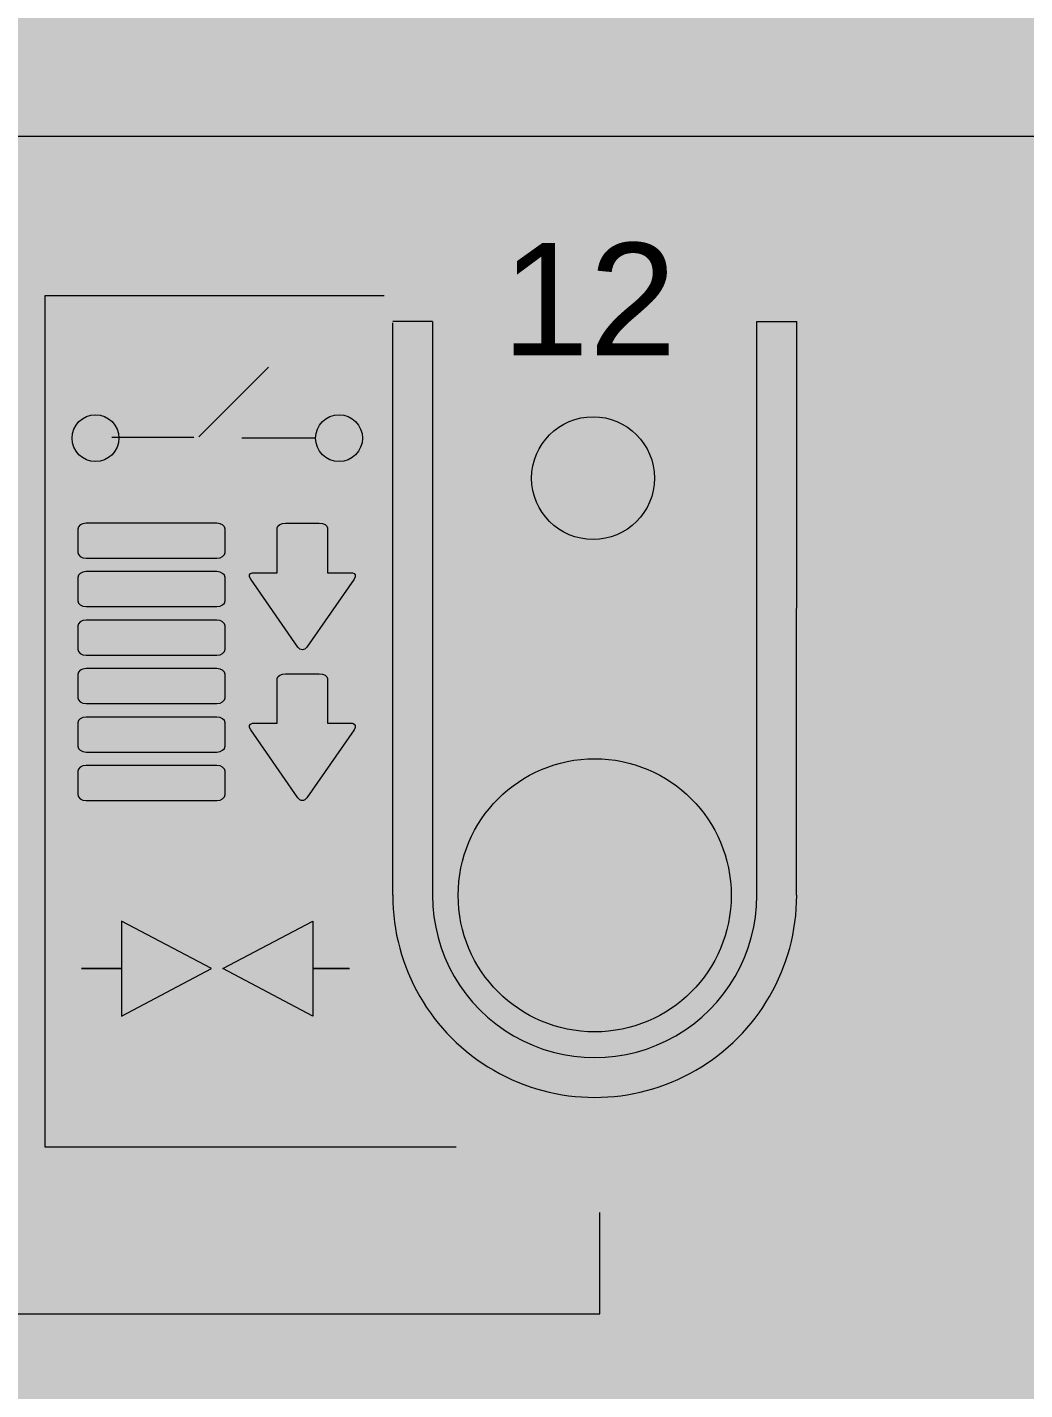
# Model space of a CAD drawing. Header units: millimetres. Extents: x 0 to 212, y 0 to 90.
# Drawn here: x 172.5 to 187.7, y 48.48 to 69.24 of the extents above; entities that cross this region are included whole.
import ezdxf

# ---------------------------------------------------------------- set-up
doc = ezdxf.new("R2010")
doc.units = ezdxf.units.MM
doc.styles.add('ZENNIO_PRINT', font='arial.ttf')

# ---------------------------------------------------------------- blocks, each defined once
blk = doc.blocks.new('ZENNIO_MAXINBOX_24_COLOURS')
at = {"true_color": 0xd7d9de}
blk.add_hatch(color=254, dxfattribs=at).paths.add_polyline_path([(0, -45), (211.6, -45), (211.6, 45), (0, 45)])
at = {"true_color": 0xdcdee2}
blk.add_hatch(color=254, dxfattribs=at).paths.add_polyline_path([(0, 22.571), (211.6, 22.571), (211.6, 28.172), (0, 28.172)])
at = {"true_color": 0xe7e8ec}
blk.add_hatch(color=254, dxfattribs=at).paths.add_polyline_path([(0, -22.429), (211.6, -22.429), (211.6, 22.571), (0, 22.571)])
at = {"true_color": 0x223422}
h = blk.add_hatch(color=250, dxfattribs=at)
edge = h.paths.add_edge_path()
edge.add_arc((181.12, 17.367), 0.936, 0, 360)
at = {"true_color": 0x326927}
h = blk.add_hatch(color=89, dxfattribs=at)
edge = h.paths.add_edge_path()
edge.add_arc((181.3, 17.367), 0.515, 0, 360)
at = {"true_color": 0xcccfd6}
h = blk.add_hatch(color=254, dxfattribs=at)
edge = h.paths.add_edge_path()
edge.add_arc((181.145, 11.01), 2.081, 0, 360)
at = {"true_color": 0xfafbfd}
h = blk.add_hatch(color=7, dxfattribs=at)
edge = h.paths.add_edge_path()
edge.add_arc((181.145, 11.01), 1.861, 0, 360)
at = {"true_color": 0xffffff}
h = blk.add_hatch(color=7, dxfattribs=at)
edge = h.paths.add_edge_path()
edge.add_arc((180.785, 11.36), 1.16, 0, 360)
blk = doc.blocks.new('ZIO-MB24_ENVOLVENTE')
at = {"color": 250, "lineweight": 18, "true_color": 0x3a3d42}
for p, q in [((211.6, 22.571), (0, 22.571)), ((178.673, 19.752), (178.066, 19.752)), ((178.066, 11.01), (178.066, 19.735)), ((178.673, 19.752), (178.672, 11.01)), ((183.617, 11.01), (183.617, 19.752)), ((183.617, 19.752), (184.224, 19.752)), ((184.223, 11.01), (184.224, 19.752))]:
    blk.add_line(p, q, dxfattribs=at)
for centre, radius in [((181.12, 17.367), 0.936), ((181.145, 11.01), 2.081)]:
    blk.add_circle(centre, radius, dxfattribs=at)
for radius, start in [(3.079, 180.0011), (2.472, 179.9966)]:
    blk.add_arc((181.145, 11.01), radius, start, 0.0011, dxfattribs=at)
blk = doc.blocks.new('ZIO-MB24_SERIGRAFIA')
at = {"lineweight": 15, "true_color": 0x161719}
h = blk.add_hatch(color=250, dxfattribs=at)
h.dxf.hatch_style = 1
h.paths.add_polyline_path([(173.892, 17.976, 1), (173.179, 17.976, 1)])
h = blk.add_hatch(color=250, dxfattribs=at)
h.dxf.hatch_style = 1
h.paths.add_polyline_path([(173.892, 17.976, 1), (173.179, 17.976, 1)])
h = blk.add_hatch(color=250, dxfattribs=at)
h.dxf.hatch_style = 1
h.paths.add_polyline_path([(177.606, 17.976, 1), (176.893, 17.976, 1)])
h = blk.add_hatch(color=250, dxfattribs=at)
h.dxf.hatch_style = 1
h.paths.add_polyline_path([(177.606, 17.976, 1), (176.893, 17.976, 1)])
h = blk.add_hatch(color=250, dxfattribs=at)
h.dxf.hatch_style = 2
edge = h.paths.add_edge_path()
edge.add_spline(control_points=[(173.392, 16.68), (173.324, 16.68), (173.267, 16.64), (173.267, 16.592), (173.267, 16.592), (173.267, 16.592), (173.267, 16.592), (173.267, 16.592), (173.267, 16.236), (173.267, 16.236), (173.267, 16.187), (173.324, 16.147), (173.392, 16.147), (173.392, 16.147), (173.392, 16.147), (173.392, 16.147), (173.392, 16.147), (175.386, 16.147), (175.386, 16.147), (175.454, 16.147), (175.511, 16.187), (175.511, 16.236), (175.511, 16.236), (175.511, 16.236), (175.511, 16.236), (175.511, 16.236), (175.511, 16.592), (175.511, 16.592), (175.511, 16.64), (175.454, 16.68), (175.386, 16.68), (175.386, 16.68), (175.386, 16.68), (175.386, 16.68), (175.386, 16.68), (173.392, 16.68), (173.392, 16.68)], knot_values=[0, 0, 0, 0, 1, 1, 1, 2, 2, 2, 3, 3, 3, 4, 4, 4, 5, 5, 5, 6, 6, 6, 7, 7, 7, 8, 8, 8, 9, 9, 9, 10, 10, 10, 11, 11, 11, 12, 12, 12, 12], degree=3, periodic=0)
h = blk.add_hatch(color=250, dxfattribs=at)
h.dxf.hatch_style = 2
edge = h.paths.add_edge_path()
edge.add_spline(control_points=[(175.902, 15.827), (175.902, 15.827), (176.619, 14.793), (176.619, 14.793), (176.658, 14.737), (176.721, 14.737), (176.759, 14.793), (176.759, 14.793), (177.477, 15.827), (177.477, 15.827), (177.512, 15.878), (177.5, 15.92), (177.452, 15.926), (177.452, 15.926), (177.072, 15.926), (177.072, 15.926), (177.072, 15.926), (177.072, 16.609), (177.072, 16.609), (177.072, 16.648), (177.015, 16.68), (176.945, 16.68), (176.945, 16.68), (176.434, 16.68), (176.434, 16.68), (176.364, 16.68), (176.306, 16.648), (176.306, 16.609), (176.306, 16.609), (176.306, 15.926), (176.306, 15.926), (176.306, 15.926), (175.927, 15.926), (175.927, 15.926), (175.879, 15.92), (175.867, 15.878), (175.902, 15.827)], knot_values=[0, 0, 0, 0, 1, 1, 1, 2, 2, 2, 3, 3, 3, 4, 4, 4, 5, 5, 5, 6, 6, 6, 7, 7, 7, 8, 8, 8, 9, 9, 9, 10, 10, 10, 11, 11, 11, 12, 12, 12, 12], degree=3, periodic=0)
h = blk.add_hatch(color=250, dxfattribs=at)
h.dxf.hatch_style = 2
edge = h.paths.add_edge_path()
edge.add_spline(control_points=[(173.392, 15.942), (173.324, 15.942), (173.267, 15.902), (173.267, 15.853), (173.267, 15.853), (173.267, 15.853), (173.267, 15.853), (173.267, 15.853), (173.267, 15.498), (173.267, 15.498), (173.267, 15.449), (173.324, 15.409), (173.392, 15.409), (173.392, 15.409), (173.392, 15.409), (173.392, 15.409), (173.392, 15.409), (175.386, 15.409), (175.386, 15.409), (175.454, 15.409), (175.511, 15.449), (175.511, 15.498), (175.511, 15.498), (175.511, 15.498), (175.511, 15.498), (175.511, 15.498), (175.511, 15.853), (175.511, 15.853), (175.511, 15.902), (175.454, 15.942), (175.386, 15.942), (175.386, 15.942), (175.386, 15.942), (175.386, 15.942), (175.386, 15.942), (173.392, 15.942), (173.392, 15.942)], knot_values=[0, 0, 0, 0, 1, 1, 1, 2, 2, 2, 3, 3, 3, 4, 4, 4, 5, 5, 5, 6, 6, 6, 7, 7, 7, 8, 8, 8, 9, 9, 9, 10, 10, 10, 11, 11, 11, 12, 12, 12, 12], degree=3, periodic=0)
h = blk.add_hatch(color=250, dxfattribs=at)
h.dxf.hatch_style = 2
edge = h.paths.add_edge_path()
edge.add_spline(control_points=[(173.392, 15.203), (173.324, 15.203), (173.267, 15.163), (173.267, 15.115), (173.267, 15.115), (173.267, 15.115), (173.267, 15.115), (173.267, 15.115), (173.267, 14.759), (173.267, 14.759), (173.267, 14.71), (173.324, 14.67), (173.392, 14.67), (173.392, 14.67), (173.392, 14.67), (173.392, 14.67), (173.392, 14.67), (175.386, 14.67), (175.386, 14.67), (175.454, 14.67), (175.511, 14.71), (175.511, 14.759), (175.511, 14.759), (175.511, 14.759), (175.511, 14.759), (175.511, 14.759), (175.511, 15.115), (175.511, 15.115), (175.511, 15.163), (175.454, 15.203), (175.386, 15.203), (175.386, 15.203), (175.386, 15.203), (175.386, 15.203), (175.386, 15.203), (173.392, 15.203), (173.392, 15.203)], knot_values=[0, 0, 0, 0, 1, 1, 1, 2, 2, 2, 3, 3, 3, 4, 4, 4, 5, 5, 5, 6, 6, 6, 7, 7, 7, 8, 8, 8, 9, 9, 9, 10, 10, 10, 11, 11, 11, 12, 12, 12, 12], degree=3, periodic=0)
h = blk.add_hatch(color=250, dxfattribs=at)
h.dxf.hatch_style = 2
edge = h.paths.add_edge_path()
edge.add_spline(control_points=[(173.392, 14.465), (173.324, 14.465), (173.267, 14.425), (173.267, 14.376), (173.267, 14.376), (173.267, 14.376), (173.267, 14.376), (173.267, 14.376), (173.267, 14.021), (173.267, 14.021), (173.267, 13.972), (173.324, 13.932), (173.392, 13.932), (173.392, 13.932), (173.392, 13.932), (173.392, 13.932), (173.392, 13.932), (175.386, 13.932), (175.386, 13.932), (175.454, 13.932), (175.511, 13.972), (175.511, 14.021), (175.511, 14.021), (175.511, 14.021), (175.511, 14.021), (175.511, 14.021), (175.511, 14.376), (175.511, 14.376), (175.511, 14.425), (175.454, 14.465), (175.386, 14.465), (175.386, 14.465), (175.386, 14.465), (175.386, 14.465), (175.386, 14.465), (173.392, 14.465), (173.392, 14.465)], knot_values=[0, 0, 0, 0, 1, 1, 1, 2, 2, 2, 3, 3, 3, 4, 4, 4, 5, 5, 5, 6, 6, 6, 7, 7, 7, 8, 8, 8, 9, 9, 9, 10, 10, 10, 11, 11, 11, 12, 12, 12, 12], degree=3, periodic=0)
h = blk.add_hatch(color=250, dxfattribs=at)
h.dxf.hatch_style = 2
edge = h.paths.add_edge_path()
edge.add_spline(control_points=[(175.902, 13.531), (175.902, 13.531), (176.619, 12.496), (176.619, 12.496), (176.658, 12.441), (176.721, 12.441), (176.759, 12.496), (176.759, 12.496), (177.477, 13.531), (177.477, 13.531), (177.512, 13.582), (177.5, 13.624), (177.452, 13.631), (177.452, 13.631), (177.072, 13.631), (177.072, 13.631), (177.072, 13.631), (177.072, 14.313), (177.072, 14.313), (177.072, 14.352), (177.015, 14.384), (176.945, 14.384), (176.945, 14.384), (176.434, 14.384), (176.434, 14.384), (176.364, 14.384), (176.306, 14.352), (176.306, 14.313), (176.306, 14.313), (176.306, 13.631), (176.306, 13.631), (176.306, 13.631), (175.927, 13.631), (175.927, 13.631), (175.879, 13.624), (175.867, 13.582), (175.902, 13.531)], knot_values=[0, 0, 0, 0, 1, 1, 1, 2, 2, 2, 3, 3, 3, 4, 4, 4, 5, 5, 5, 6, 6, 6, 7, 7, 7, 8, 8, 8, 9, 9, 9, 10, 10, 10, 11, 11, 11, 12, 12, 12, 12], degree=3, periodic=0)
h = blk.add_hatch(color=250, dxfattribs=at)
h.dxf.hatch_style = 2
edge = h.paths.add_edge_path()
edge.add_spline(control_points=[(173.392, 13.727), (173.324, 13.727), (173.267, 13.686), (173.267, 13.638), (173.267, 13.638), (173.267, 13.638), (173.267, 13.638), (173.267, 13.638), (173.267, 13.283), (173.267, 13.283), (173.267, 13.234), (173.324, 13.193), (173.392, 13.193), (173.392, 13.193), (173.392, 13.193), (173.392, 13.193), (173.392, 13.193), (175.386, 13.193), (175.386, 13.193), (175.454, 13.193), (175.511, 13.234), (175.511, 13.283), (175.511, 13.283), (175.511, 13.283), (175.511, 13.283), (175.511, 13.283), (175.511, 13.638), (175.511, 13.638), (175.511, 13.686), (175.454, 13.727), (175.386, 13.727), (175.386, 13.727), (175.386, 13.727), (175.386, 13.727), (175.386, 13.727), (173.392, 13.727), (173.392, 13.727)], knot_values=[0, 0, 0, 0, 1, 1, 1, 2, 2, 2, 3, 3, 3, 4, 4, 4, 5, 5, 5, 6, 6, 6, 7, 7, 7, 8, 8, 8, 9, 9, 9, 10, 10, 10, 11, 11, 11, 12, 12, 12, 12], degree=3, periodic=0)
h = blk.add_hatch(color=250, dxfattribs=at)
h.dxf.hatch_style = 2
edge = h.paths.add_edge_path()
edge.add_spline(control_points=[(173.392, 12.988), (173.324, 12.988), (173.267, 12.948), (173.267, 12.9), (173.267, 12.9), (173.267, 12.9), (173.267, 12.9), (173.267, 12.9), (173.267, 12.544), (173.267, 12.544), (173.267, 12.495), (173.324, 12.455), (173.392, 12.455), (173.392, 12.455), (173.392, 12.455), (173.392, 12.455), (173.392, 12.455), (175.386, 12.455), (175.386, 12.455), (175.454, 12.455), (175.511, 12.495), (175.511, 12.544), (175.511, 12.544), (175.511, 12.544), (175.511, 12.544), (175.511, 12.544), (175.511, 12.9), (175.511, 12.9), (175.511, 12.948), (175.454, 12.988), (175.386, 12.988), (175.386, 12.988), (175.386, 12.988), (175.386, 12.988), (175.386, 12.988), (173.392, 12.988), (173.392, 12.988)], knot_values=[0, 0, 0, 0, 1, 1, 1, 2, 2, 2, 3, 3, 3, 4, 4, 4, 5, 5, 5, 6, 6, 6, 7, 7, 7, 8, 8, 8, 9, 9, 9, 10, 10, 10, 11, 11, 11, 12, 12, 12, 12], degree=3, periodic=0)
h = blk.add_hatch(color=250, dxfattribs=at)
h.dxf.hatch_style = 2
h.paths.add_polyline_path([(176.85, 10.618), (176.85, 9.169), (175.479, 9.893)])
at = {"color": 250, "lineweight": 15, "true_color": 0x161719}
for p, q in [((172.772, 7.172), (172.772, 20.149)), ((172.772, 20.149), (177.934, 20.149)), ((176.175, 19.059), (175.114, 17.998)), ((176.175, 19.059), (175.114, 17.998)), ((175.036, 17.985), (173.786, 17.985)), ((175.036, 17.985), (173.786, 17.985)), ((176.893, 17.976), (175.769, 17.976)), ((176.893, 17.976), (175.769, 17.976)), ((173.933, 10.618), (173.933, 9.169)), ((175.305, 9.893), (173.933, 10.618)), ((175.479, 9.893), (176.85, 10.618)), ((176.85, 10.618), (176.85, 9.169)), ((173.359, 9.894), (173.321, 9.894)), ((173.321, 9.894), (173.358, 9.894)), ((173.358, 9.894), (173.933, 9.894)), ((173.933, 9.894), (173.359, 9.894)), ((173.933, 9.169), (175.305, 9.893)), ((176.85, 9.169), (175.479, 9.893)), ((177.404, 9.894), (176.85, 9.893)), ((176.85, 9.893), (177.406, 9.894)), ((179.034, 7.172), (172.772, 7.172)), ((181.225, 4.635), (181.225, 6.177)), ((166.635, 4.635), (181.225, 4.635))]:
    blk.add_line(p, q, dxfattribs=at)
for centre in [(173.536, 17.976), (173.536, 17.976), (177.249, 17.976), (177.249, 17.976)]:
    blk.add_circle(centre, 0.357, dxfattribs=at)
for points in [[(173.392, 16.68), (173.324, 16.68), (173.267, 16.64), (173.267, 16.592)], [(175.386, 16.68), (175.386, 16.68), (173.392, 16.68), (173.392, 16.68)], [(175.511, 16.592), (175.511, 16.64), (175.454, 16.68), (175.386, 16.68)], [(173.267, 16.592), (173.267, 16.592), (173.267, 16.236), (173.267, 16.236)], [(175.511, 16.236), (175.511, 16.236), (175.511, 16.592), (175.511, 16.592)], [(173.267, 16.236), (173.267, 16.187), (173.324, 16.147), (173.392, 16.147)], [(175.386, 16.147), (175.454, 16.147), (175.511, 16.187), (175.511, 16.236)], [(173.392, 16.147), (173.392, 16.147), (175.386, 16.147), (175.386, 16.147)], [(173.392, 15.942), (173.324, 15.942), (173.267, 15.902), (173.267, 15.853)], [(173.267, 15.853), (173.267, 15.853), (173.267, 15.498), (173.267, 15.498)], [(175.386, 15.942), (175.386, 15.942), (173.392, 15.942), (173.392, 15.942)], [(175.511, 15.853), (175.511, 15.902), (175.454, 15.942), (175.386, 15.942)], [(175.511, 15.498), (175.511, 15.498), (175.511, 15.853), (175.511, 15.853)], [(173.267, 15.498), (173.267, 15.449), (173.324, 15.409), (173.392, 15.409)], [(173.392, 15.409), (173.392, 15.409), (175.386, 15.409), (175.386, 15.409)], [(175.386, 15.409), (175.454, 15.409), (175.511, 15.449), (175.511, 15.498)], [(173.392, 15.203), (173.324, 15.203), (173.267, 15.163), (173.267, 15.115)], [(175.386, 15.203), (175.386, 15.203), (173.392, 15.203), (173.392, 15.203)], [(175.511, 15.115), (175.511, 15.163), (175.454, 15.203), (175.386, 15.203)], [(173.267, 15.115), (173.267, 15.115), (173.267, 14.759), (173.267, 14.759)], [(175.511, 14.759), (175.511, 14.759), (175.511, 15.115), (175.511, 15.115)], [(173.267, 14.759), (173.267, 14.71), (173.324, 14.67), (173.392, 14.67)], [(175.386, 14.67), (175.454, 14.67), (175.511, 14.71), (175.511, 14.759)], [(173.392, 14.67), (173.392, 14.67), (175.386, 14.67), (175.386, 14.67)], [(173.392, 14.465), (173.324, 14.465), (173.267, 14.425), (173.267, 14.376)], [(173.267, 14.376), (173.267, 14.376), (173.267, 14.021), (173.267, 14.021)], [(175.386, 14.465), (175.386, 14.465), (173.392, 14.465), (173.392, 14.465)], [(175.511, 14.376), (175.511, 14.425), (175.454, 14.465), (175.386, 14.465)], [(175.511, 14.021), (175.511, 14.021), (175.511, 14.376), (175.511, 14.376)], [(173.267, 14.021), (173.267, 13.972), (173.324, 13.932), (173.392, 13.932)], [(173.392, 13.932), (173.392, 13.932), (175.386, 13.932), (175.386, 13.932)], [(175.386, 13.932), (175.454, 13.932), (175.511, 13.972), (175.511, 14.021)], [(173.392, 13.727), (173.324, 13.727), (173.267, 13.686), (173.267, 13.638)], [(175.386, 13.727), (175.386, 13.727), (173.392, 13.727), (173.392, 13.727)], [(175.511, 13.638), (175.511, 13.686), (175.454, 13.727), (175.386, 13.727)], [(173.267, 13.638), (173.267, 13.638), (173.267, 13.283), (173.267, 13.283)], [(175.511, 13.283), (175.511, 13.283), (175.511, 13.638), (175.511, 13.638)], [(173.267, 13.283), (173.267, 13.234), (173.324, 13.193), (173.392, 13.193)], [(173.392, 13.193), (173.392, 13.193), (175.386, 13.193), (175.386, 13.193)], [(175.386, 13.193), (175.454, 13.193), (175.511, 13.234), (175.511, 13.283)], [(173.392, 12.988), (173.324, 12.988), (173.267, 12.948), (173.267, 12.9)], [(173.267, 12.9), (173.267, 12.9), (173.267, 12.544), (173.267, 12.544)], [(175.386, 12.988), (175.386, 12.988), (173.392, 12.988), (173.392, 12.988)], [(175.511, 12.9), (175.511, 12.948), (175.454, 12.988), (175.386, 12.988)], [(175.511, 12.544), (175.511, 12.544), (175.511, 12.9), (175.511, 12.9)], [(173.267, 12.544), (173.267, 12.495), (173.324, 12.455), (173.392, 12.455)], [(175.386, 12.455), (175.454, 12.455), (175.511, 12.495), (175.511, 12.544)], [(173.392, 12.455), (173.392, 12.455), (175.386, 12.455), (175.386, 12.455)]]:
    blk.add_open_spline(points, degree=3, dxfattribs=at)
for points in [[(175.902, 15.827), (175.902, 15.827), (176.619, 14.793), (176.619, 14.793), (176.658, 14.737), (176.721, 14.737), (176.759, 14.793), (176.759, 14.793), (177.477, 15.827), (177.477, 15.827), (177.512, 15.878), (177.5, 15.92), (177.452, 15.926), (177.452, 15.926), (177.072, 15.926), (177.072, 15.926), (177.072, 15.926), (177.072, 16.609), (177.072, 16.609), (177.072, 16.648), (177.015, 16.68), (176.945, 16.68), (176.945, 16.68), (176.434, 16.68), (176.434, 16.68), (176.364, 16.68), (176.306, 16.648), (176.306, 16.609), (176.306, 16.609), (176.306, 15.926), (176.306, 15.926), (176.306, 15.926), (175.927, 15.926), (175.927, 15.926), (175.879, 15.92), (175.867, 15.878), (175.902, 15.827)], [(175.902, 13.531), (175.902, 13.531), (176.619, 12.496), (176.619, 12.496), (176.658, 12.441), (176.721, 12.441), (176.759, 12.496), (176.759, 12.496), (177.477, 13.531), (177.477, 13.531), (177.512, 13.582), (177.5, 13.624), (177.452, 13.631), (177.452, 13.631), (177.072, 13.631), (177.072, 13.631), (177.072, 13.631), (177.072, 14.313), (177.072, 14.313), (177.072, 14.352), (177.015, 14.384), (176.945, 14.384), (176.945, 14.384), (176.434, 14.384), (176.434, 14.384), (176.364, 14.384), (176.306, 14.352), (176.306, 14.313), (176.306, 14.313), (176.306, 13.631), (176.306, 13.631), (176.306, 13.631), (175.927, 13.631), (175.927, 13.631), (175.879, 13.624), (175.867, 13.582), (175.902, 13.531)]]:
    blk.add_open_spline(points, degree=3, knots=[0, 0, 0, 0, 1, 1, 1, 2, 2, 2, 3, 3, 3, 4, 4, 4, 5, 5, 5, 6, 6, 6, 7, 7, 7, 8, 8, 8, 9, 9, 9, 10, 10, 10, 11, 11, 11, 12, 12, 12, 12], dxfattribs=at)
at = {"color": 250, "lineweight": 15, "true_color": 0x161719, "style": 'ZENNIO_PRINT'}
blk.add_text('12', height=1.7143, dxfattribs=at).set_placement((179.728, 19.237))
blk = doc.blocks.new('ZENNIO_MAXINBOX_24_FRONT')
blk.add_blockref('ZENNIO_MAXINBOX_24_COLOURS', (0, 45))
at = {"color": 0}
for name in ['ZIO-MB24_ENVOLVENTE', 'ZIO-MB24_SERIGRAFIA']:
    blk.add_blockref(name, (0, 45), dxfattribs=at)

msp = doc.modelspace()

# ---------------------------------------------------------------- block references
msp.add_blockref('ZENNIO_MAXINBOX_24_FRONT', (0, 0))

doc.saveas('drawing.dxf')
